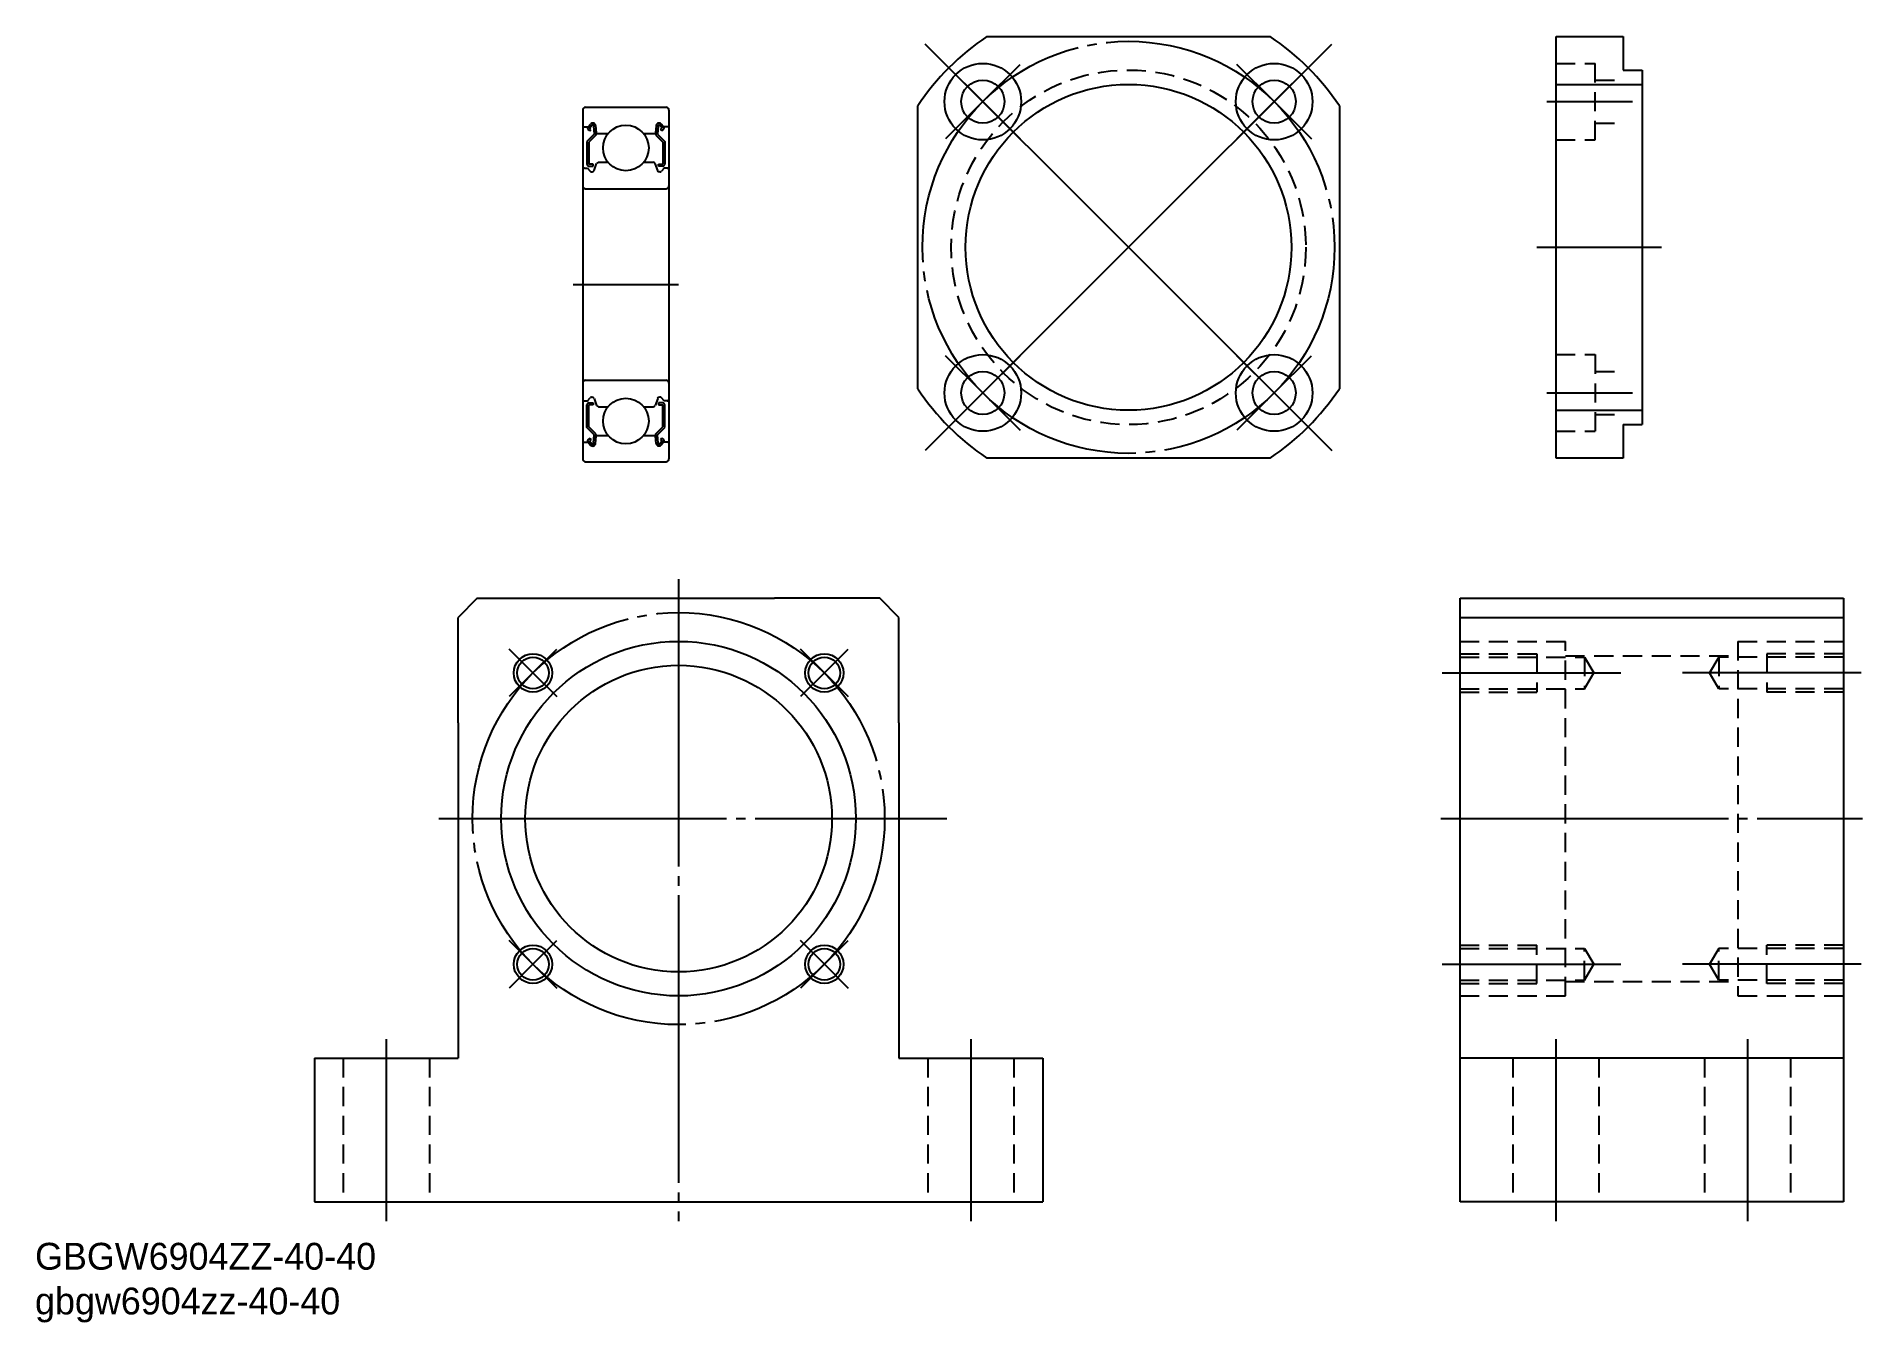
# Model space of a CAD drawing. Extents: x -145 to 45, y -32 to 102.
import ezdxf

# ---------------------------------------------------------------- set-up
doc = ezdxf.new("R2010")
doc.units = 0
doc.linetypes.add('CENTER', pattern=[33, 30, -1, 1, -1])
doc.linetypes.add('DASHED', pattern=[3, 2, -1])
doc.layers.get('0').update_dxf_attribs({"linetype": 'CONTINUOUS'})
doc.layers.add('CENTER', color=7, linetype='CONTINUOUS')

# ---------------------------------------------------------------- blocks, each defined once
blk = doc.blocks.new('*U2')
at = {"linetype": 'CONTINUOUS'}
for s, p in [('GBGW6904ZZ-40-40', (-145.28, -26.8)), ('gbgw6904zz-40-40', (-145.28, -31.47))]:
    blk.add_text(s, height=2.8, dxfattribs=at).set_placement(p)

msp = doc.modelspace()

# ---------------------------------------------------------------- linework, layer by layer
at = {"color": 7, "linetype": 'CONTINUOUS'}
for p, q in [((-45.95, 101.89), (-16.41, 101.89)), ((13.43, 101.89), (20.43, 101.89)), ((13.43, 57.89), (13.43, 101.89)), ((20.43, 101.89), (20.43, 98.39)), ((20.43, 98.39), (22.43, 98.39)), ((22.43, 98.39), (22.43, 61.39)), ((13.43, 96.89), (22.43, 96.89)), ((-53.18, 65.12), (-53.18, 94.66)), ((-9.18, 94.66), (-9.18, 65.12)), ((13.43, 62.89), (22.43, 62.89)), ((20.43, 61.39), (20.43, 57.89)), ((20.43, 61.39), (22.43, 61.39)), ((-16.41, 57.89), (-45.95, 57.89)), ((20.43, 57.89), (13.43, 57.89)), ((-99.13, 43.27), (-101.13, 41.27)), ((-99.13, 43.27), (-88.13, 43.27)), ((-88.13, 43.27), (-68.13, 43.27)), ((-57.13, 43.27), (-68.13, 43.27)), ((-55.13, 41.27), (-57.13, 43.27)), ((3.41, 43.27), (43.41, 43.27)), ((3.41, -19.73), (3.41, 43.27)), ((3.41, -19.73), (3.41, 43.27)), ((43.41, 43.27), (43.41, -19.73)), ((-101.13, 30.27), (-101.13, 41.27)), ((-55.13, 30.27), (-55.13, 41.27)), ((3.41, 41.27), (43.41, 41.27)), ((-101.13, 30.27), (-101.13, -4.73)), ((-55.13, 30.27), (-55.13, -4.73)), ((-116.13, -4.73), (-116.13, -19.73)), ((-116.13, -4.73), (-101.13, -4.73)), ((-55.13, -4.73), (-40.13, -4.73)), ((-40.13, -4.73), (-40.13, -19.73)), ((43.41, -4.73), (3.41, -4.73)), ((-116.13, -19.73), (-40.13, -19.73)), ((43.41, -19.73), (3.41, -19.73))]:
    msp.add_line(p, q, dxfattribs=at)
at = {"color": 3, "linetype": 'DASHED'}
for p, q in [((13.43, 99.09), (17.53, 99.09)), ((17.53, 91.09), (17.53, 99.09)), ((17.53, 97.34), (20.43, 97.34)), ((17.53, 92.84), (20.43, 92.84)), ((13.43, 91.09), (17.53, 91.09)), ((13.43, 68.69), (17.53, 68.69)), ((17.53, 68.69), (17.53, 60.69)), ((17.53, 66.94), (20.43, 66.94)), ((17.53, 62.44), (20.43, 62.44)), ((13.43, 60.69), (17.53, 60.69)), ((3.41, 38.77), (14.41, 38.77)), ((14.41, 1.77), (14.41, 38.77)), ((32.41, 38.77), (43.41, 38.77)), ((32.41, 38.77), (32.41, 1.77)), ((3.41, 37.47), (11.41, 37.47)), ((3.41, 37.12), (16.41, 37.12)), ((11.41, 37.47), (11.41, 33.47)), ((14.41, 37.27), (32.41, 37.27)), ((16.41, 37.12), (16.41, 33.82)), ((16.41, 37.12), (17.36, 35.47)), ((30.41, 37.12), (29.45, 35.47)), ((30.41, 37.12), (30.41, 33.82)), ((43.41, 37.12), (30.41, 37.12)), ((35.41, 37.47), (35.41, 33.47)), ((43.41, 37.47), (35.41, 37.47)), ((16.41, 33.82), (17.36, 35.47)), ((30.41, 33.82), (29.45, 35.47)), ((3.41, 33.82), (16.41, 33.82)), ((3.41, 33.47), (11.41, 33.47)), ((43.41, 33.82), (30.41, 33.82)), ((43.41, 33.47), (35.41, 33.47)), ((3.41, 7.07), (11.41, 7.07)), ((3.41, 6.72), (16.41, 6.72)), ((11.41, 3.07), (11.41, 7.07)), ((16.41, 3.42), (16.41, 6.72)), ((16.41, 6.72), (17.36, 5.07)), ((30.41, 6.72), (29.45, 5.07)), ((30.41, 3.42), (30.41, 6.72)), ((43.41, 6.72), (30.41, 6.72)), ((35.41, 3.07), (35.41, 7.07)), ((43.41, 7.07), (35.41, 7.07)), ((16.41, 3.42), (17.36, 5.07)), ((30.41, 3.42), (29.45, 5.07)), ((3.41, 3.42), (16.41, 3.42)), ((3.41, 3.07), (11.41, 3.07)), ((14.41, 3.27), (32.41, 3.27)), ((43.41, 3.42), (30.41, 3.42)), ((43.41, 3.07), (35.41, 3.07)), ((3.41, 1.77), (14.41, 1.77)), ((32.41, 1.77), (43.41, 1.77)), ((-113.13, -4.73), (-113.13, -19.73)), ((-104.13, -4.73), (-104.13, -19.73)), ((-52.13, -4.73), (-52.13, -19.73)), ((-43.13, -4.73), (-43.13, -19.73)), ((8.91, -4.73), (8.91, -19.73)), ((17.91, -4.73), (17.91, -19.73)), ((28.91, -4.73), (28.91, -19.73)), ((37.91, -4.73), (37.91, -19.73))]:
    msp.add_line(p, q, dxfattribs=at)
for p, q in [((-88.13, 94.21), (-88.13, 57.81)), ((-87.83, 94.51), (-79.43, 94.51)), ((-79.13, 94.21), (-79.13, 57.81)), ((-88.03, 92.46), (-87.57, 92.46)), ((-86.95, 91.69), (-87.7, 90.94)), ((-87.57, 92.46), (-87.32, 92.75)), ((-87.39, 92.05), (-87.55, 92.17)), ((-86.75, 91.61), (-87.5, 90.86)), ((-87.42, 92.33), (-87.17, 92.63)), ((-87.27, 92.2), (-87.42, 92.33)), ((-87.39, 92.05), (-87.27, 92.2)), ((-86.99, 92.57), (-86.95, 91.69)), ((-86.79, 92.59), (-86.73, 91.85)), ((-86.75, 92.08), (-86.75, 91.61)), ((-86.63, 91.76), (-85.48, 91.76)), ((-81.78, 91.76), (-80.64, 91.76)), ((-80.47, 92.58), (-80.54, 91.85)), ((-80.52, 92.08), (-80.52, 91.61)), ((-80.52, 91.61), (-79.77, 90.86)), ((-80.27, 92.56), (-80.32, 91.69)), ((-80.32, 91.69), (-79.57, 90.94)), ((-79.85, 92.33), (-80.09, 92.62)), ((-80, 92.2), (-79.85, 92.33)), ((-79.87, 92.05), (-80, 92.2)), ((-79.69, 92.46), (-79.94, 92.75)), ((-79.87, 92.05), (-79.72, 92.17)), ((-79.23, 92.46), (-79.69, 92.46)), ((-87.7, 90.94), (-87.7, 88.56)), ((-87.5, 90.86), (-87.5, 88.56)), ((-79.77, 90.86), (-79.77, 88.56)), ((-79.57, 90.94), (-79.57, 88.56)), ((-87.93, 88.16), (-87.63, 88.16)), ((-87.63, 88.16), (-87.36, 87.83)), ((-87.05, 88.56), (-87.5, 88.56)), ((-87.5, 88.36), (-87.05, 88.36)), ((-87.2, 87.76), (-87.14, 87.76)), ((-87.05, 88.36), (-87.05, 88.56)), ((-86.95, 87.89), (-86.68, 88.63)), ((-86.49, 88.76), (-85.48, 88.76)), ((-81.78, 88.76), (-80.77, 88.76)), ((-80.31, 87.89), (-80.58, 88.62)), ((-80.22, 88.36), (-80.22, 88.56)), ((-80.22, 88.56), (-79.77, 88.56)), ((-79.77, 88.36), (-80.22, 88.36)), ((-80.06, 87.76), (-80.13, 87.76)), ((-79.63, 88.16), (-79.91, 87.83)), ((-79.33, 88.16), (-79.63, 88.16)), ((-87.83, 86.01), (-79.43, 86.01)), ((-87.83, 66.01), (-79.43, 66.01)), ((-87.93, 63.86), (-87.63, 63.86)), ((-87.7, 61.07), (-87.7, 63.46)), ((-87.63, 63.86), (-87.36, 64.19)), ((-87.5, 63.66), (-87.05, 63.66)), ((-87.05, 63.46), (-87.5, 63.46)), ((-87.5, 61.16), (-87.5, 63.46)), ((-87.2, 64.26), (-87.14, 64.26)), ((-87.05, 63.66), (-87.05, 63.46)), ((-86.95, 64.13), (-86.68, 63.39)), ((-86.49, 63.26), (-85.48, 63.26)), ((-86.24, 63.26), (-86.24, 63.26)), ((-85.99, 63.26), (-85.99, 63.26)), ((-81.78, 63.26), (-80.77, 63.26)), ((-80.31, 64.12), (-80.58, 63.39)), ((-80.22, 63.66), (-80.22, 63.46)), ((-79.77, 63.66), (-80.22, 63.66)), ((-80.22, 63.46), (-79.77, 63.46)), ((-80.06, 64.26), (-80.13, 64.26)), ((-79.63, 63.86), (-79.91, 64.19)), ((-79.77, 61.16), (-79.77, 63.46)), ((-79.33, 63.86), (-79.63, 63.86)), ((-79.57, 61.07), (-79.57, 63.46)), ((-86.95, 60.32), (-87.7, 61.07)), ((-86.75, 60.41), (-87.5, 61.16)), ((-80.52, 60.41), (-79.77, 61.16)), ((-80.32, 60.32), (-79.57, 61.07)), ((-88.03, 59.56), (-87.57, 59.56)), ((-87.57, 59.56), (-87.32, 59.26)), ((-87.39, 59.97), (-87.55, 59.84)), ((-87.27, 59.81), (-87.42, 59.69)), ((-87.42, 59.69), (-87.17, 59.39)), ((-87.39, 59.97), (-87.27, 59.81)), ((-86.99, 59.45), (-86.95, 60.32)), ((-86.79, 59.43), (-86.73, 60.17)), ((-86.75, 59.94), (-86.75, 60.41)), ((-86.63, 60.26), (-85.48, 60.26)), ((-81.78, 60.26), (-80.64, 60.26)), ((-80.47, 59.43), (-80.54, 60.17)), ((-80.52, 59.94), (-80.52, 60.41)), ((-80.27, 59.45), (-80.32, 60.32)), ((-79.85, 59.69), (-80.09, 59.39)), ((-79.87, 59.97), (-80, 59.81)), ((-80, 59.81), (-79.85, 59.69)), ((-79.69, 59.56), (-79.94, 59.26)), ((-79.87, 59.97), (-79.72, 59.84)), ((-79.23, 59.56), (-79.69, 59.56)), ((-87.83, 57.51), (-79.43, 57.51))]:
    msp.add_line(p, q)
at = {"color": 7, "linetype": 'CONTINUOUS'}
for centre, radius in [((-46.38, 95.09), 4), ((-15.98, 95.09), 4), ((-46.38, 95.09), 2.25), ((-15.98, 95.09), 2.25), ((-31.18, 79.89), 17), ((-46.38, 64.69), 4), ((-15.98, 64.69), 4), ((-46.38, 64.69), 2.25), ((-15.98, 64.69), 2.25), ((-78.13, 20.27), 18.5), ((-93.33, 35.47), 1.65), ((-78.13, 20.27), 16), ((-62.92, 35.47), 1.65), ((-93.33, 5.07), 1.65), ((-62.92, 5.07), 1.65)]:
    msp.add_circle(centre, radius, dxfattribs=at)
at = {"color": 3, "linetype": 'DASHED'}
msp.add_circle((-31.18, 79.89), 18.5, dxfattribs=at)
for centre in [(-83.63, 90.26), (-83.63, 61.76)]:
    msp.add_circle(centre, 2.38)
at = {"color": 3, "linetype": 'CONTINUOUS'}
for centre in [(-93.33, 35.47), (-62.92, 35.47), (-93.33, 5.07), (-62.92, 5.07)]:
    msp.add_circle(centre, 2, dxfattribs=at)
at = {"color": 7, "linetype": 'CONTINUOUS'}
for start, end in [(123.8819, 146.1181), (33.8819, 56.1181), (213.8819, 236.1181), (303.8819, 326.1181)]:
    msp.add_arc((-31.18, 79.89), 26.5, start, end, dxfattribs=at)
for centre, radius, start, end in [((-87.83, 94.21), 0.3, 90, 180), ((-79.43, 94.21), 0.3, 0, 90), ((-88.03, 92.56), 0.1, 180, 270), ((-87.42, 92.33), 0.2, 140.001, 230.0801), ((-87.09, 92.56), 0.3, 4.9967, 140.001), ((-87.09, 92.56), 0.1, 2.8199, 140.0012), ((-86.63, 91.86), 0.1, 184.9967, 269.9995), ((-80.64, 91.86), 0.1, 269.9995, 354.8557), ((-80.17, 92.55), 0.303, 40.0459, 175.0792), ((-80.17, 92.55), 0.103, 39.874, 175.0048), ((-79.85, 92.33), 0.2, 309.9138, 40.1318), ((-79.23, 92.56), 0.1, 269.9995, 359.9913), ((-87.93, 87.96), 0.2, 90, 180), ((-87.5, 88.56), 0.2, 180, 270), ((-87.2, 87.96), 0.2, 219.9921, 270), ((-87.14, 87.96), 0.2, 270, 339.9919), ((-86.49, 88.56), 0.2, 90, 159.9919), ((-80.77, 88.56), 0.2, 19.8845, 90.0002), ((-80.13, 87.96), 0.2, 199.8883, 269.9998), ((-80.06, 87.96), 0.2, 269.9998, 319.8616), ((-79.77, 88.56), 0.2, 269.9998, 359.9956), ((-79.33, 87.96), 0.2, 359.9956, 90.0002), ((-87.83, 86.31), 0.3, 180, 270), ((-79.43, 86.31), 0.3, 270, 0), ((-87.83, 65.71), 0.3, 90, 180), ((-79.43, 65.71), 0.3, 0, 90), ((-87.93, 64.06), 0.2, 180, 270), ((-87.5, 63.46), 0.2, 90, 180), ((-87.2, 64.06), 0.2, 90, 140.0079), ((-87.14, 64.06), 0.2, 20.0081, 90), ((-86.49, 63.46), 0.2, 200.0081, 270), ((-80.77, 63.46), 0.2, 269.9998, 340.1155), ((-80.13, 64.06), 0.2, 90.0002, 160.1117), ((-80.06, 64.06), 0.2, 40.1384, 90.0002), ((-79.77, 63.46), 0.2, 0.0044, 90.0002), ((-79.33, 64.06), 0.2, 269.9998, 0.0044), ((-88.03, 59.46), 0.1, 90, 180), ((-87.42, 59.69), 0.2, 129.9199, 219.999), ((-87.09, 59.45), 0.3, 219.999, 355.0033), ((-87.09, 59.45), 0.1, 219.9988, 357.1801), ((-86.63, 60.16), 0.1, 90.0005, 175.0033), ((-80.64, 60.16), 0.1, 5.1443, 90.0005), ((-80.17, 59.46), 0.303, 184.9207, 319.9541), ((-80.17, 59.46), 0.103, 184.9952, 320.126), ((-79.85, 59.69), 0.2, 319.8682, 50.0862), ((-79.23, 59.46), 0.1, 0.0087, 90.0005), ((-87.83, 57.81), 0.3, 180, 270), ((-79.43, 57.81), 0.3, 270, 0)]:
    msp.add_arc(centre, radius, start, end)
at = {"layer": 'CENTER', "color": 1, "linetype": 'CENTER'}
for p, q in [((-31.18, 79.89), (-52.75, 101.46)), ((-31.18, 79.89), (-9.61, 101.46)), ((-46.38, 95.09), (-50.27, 98.98)), ((-46.38, 95.09), (-42.49, 98.98)), ((-15.98, 95.09), (-19.87, 98.98)), ((-15.98, 95.09), (-12.09, 98.98)), ((-46.38, 95.09), (-50.27, 91.2)), ((-46.38, 95.09), (-42.49, 91.2)), ((-15.98, 95.09), (-19.87, 91.2)), ((-15.98, 95.09), (-12.09, 91.2)), ((12.47, 95.09), (21.4, 95.09)), ((-31.18, 79.89), (-52.75, 58.32)), ((-31.18, 79.89), (-9.61, 58.32)), ((11.43, 79.89), (24.43, 79.89)), ((-89.13, 76.01), (-78.13, 76.01)), ((-46.38, 64.69), (-50.27, 68.57)), ((-46.38, 64.69), (-42.49, 68.57)), ((-15.98, 64.69), (-19.87, 68.57)), ((-15.98, 64.69), (-12.09, 68.57)), ((-46.38, 64.69), (-50.27, 60.8)), ((-46.38, 64.69), (-42.49, 60.8)), ((-15.98, 64.69), (-19.87, 60.8)), ((-15.98, 64.69), (-12.09, 60.8)), ((12.47, 64.69), (21.4, 64.69)), ((-78.13, 45.27), (-78.13, -21.73)), ((-93.33, 35.47), (-95.8, 37.95)), ((-93.33, 35.47), (-90.85, 37.95)), ((-62.92, 35.47), (-65.4, 37.95)), ((-62.92, 35.47), (-60.45, 37.95)), ((-93.33, 35.47), (-95.8, 33)), ((-93.33, 35.47), (-90.85, 33)), ((-62.92, 35.47), (-65.4, 33)), ((-62.92, 35.47), (-60.45, 33)), ((1.55, 35.47), (20.2, 35.47)), ((45.27, 35.47), (26.61, 35.47)), ((-103.13, 20.27), (-50.13, 20.27)), ((1.41, 20.27), (45.41, 20.27)), ((-93.33, 5.07), (-95.8, 7.54)), ((-93.33, 5.07), (-90.85, 7.54)), ((-62.92, 5.07), (-65.4, 7.54)), ((-62.92, 5.07), (-60.45, 7.54)), ((-93.33, 5.07), (-95.8, 2.59)), ((-93.33, 5.07), (-90.85, 2.59)), ((-62.92, 5.07), (-65.4, 2.59)), ((-62.92, 5.07), (-60.45, 2.59)), ((1.55, 5.07), (20.2, 5.07)), ((45.27, 5.07), (26.61, 5.07)), ((-108.63, -2.73), (-108.63, -21.73)), ((-47.63, -2.73), (-47.63, -21.73)), ((13.41, -2.73), (13.41, -21.73)), ((33.41, -2.73), (33.41, -21.73))]:
    msp.add_line(p, q, dxfattribs=at)
for centre in [(-31.18, 79.89), (-78.13, 20.27)]:
    msp.add_circle(centre, 21.5, dxfattribs=at)

# ---------------------------------------------------------------- block references
at = {"linetype": 'CONTINUOUS'}
msp.add_blockref('*U2', (0, 0), dxfattribs=at)

doc.saveas('drawing.dxf')
